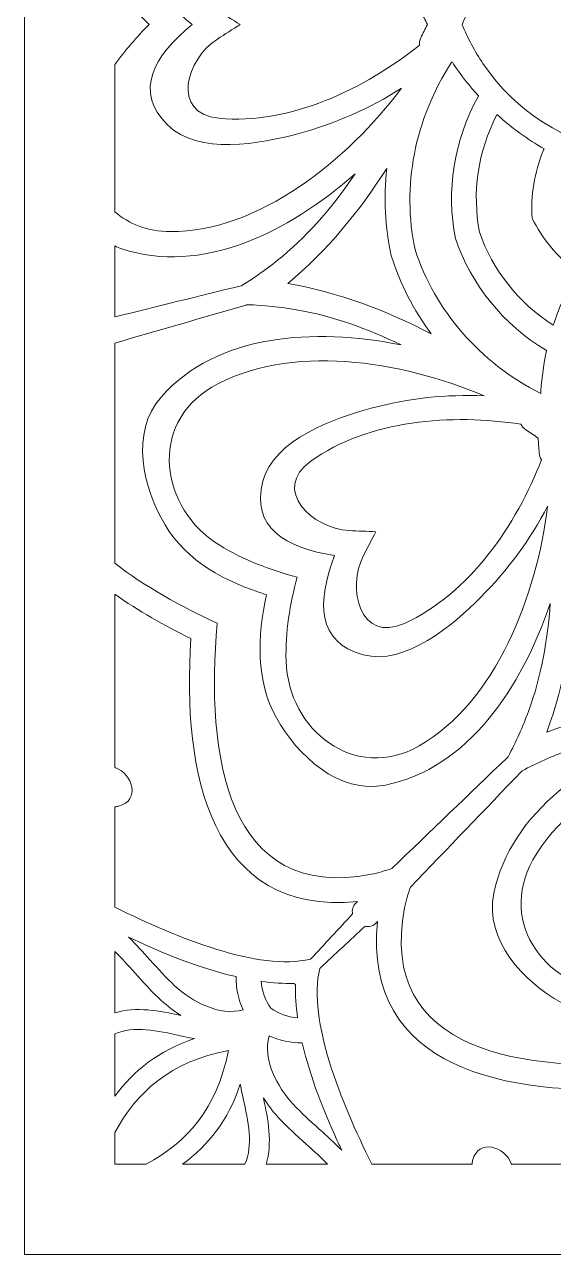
# Model space of a CAD drawing. Extents: x -175 to 692, y -400 to 112.
# Drawn here: x 324.8 to 360, y -195.1 to -113.3 of the extents above; entities that cross this region are included whole.
import ezdxf

# ---------------------------------------------------------------- set-up
doc = ezdxf.new("R2010")
doc.units = 0
doc.header["$MEASUREMENT"] = 0
doc.layers.add('Layer 1', color=7, linetype='Continuous', lineweight=0)

msp = doc.modelspace()

# ---------------------------------------------------------------- linework, layer by layer
at = {"layer": 'Layer 1'}
for points, knots in [([(477.9548339843749, -31.52850341796875), (477.9548339843749, -31.52850341796875), (476.6378173828124, -31.52850341796875), (476.6378173828124, -31.52850341796875), (476.6378173828124, -31.52850341796875), (471.6751708984374, -31.52850341796875), (471.6751708984374, -31.52850341796875), (471.6751708984374, -31.52850341796875), (470.9760131835937, -31.52850341796875), (470.9760131835937, -31.52850341796875), (470.9760131835937, -31.52850341796875), (465.9009399414062, -31.52850341796875), (465.9009399414062, -31.52850341796875), (465.9009399414062, -31.52850341796875), (464.5816040039062, -31.52850341796875), (464.5816040039062, -31.52850341796875), (464.5816040039062, -31.52850341796875), (464.1192016601562, -31.52850341796875), (464.1192016601562, -31.52850341796875), (464.1192016601562, -31.52850341796875), (462.3040161132812, -31.52850341796875), (462.3040161132812, -31.52850341796875), (462.3040161132812, -31.52850341796875), (461.60302734375, -31.52850341796875), (461.60302734375, -31.52850341796875), (461.60302734375, -31.52850341796875), (460.1153564453125, -31.52850341796875), (460.1153564453125, -31.52850341796875), (460.1153564453125, -31.52850341796875), (448.224853515625, -31.52850341796875), (448.224853515625, -31.52850341796875), (448.224853515625, -31.52850341796875), (445.6570434570312, -31.52850341796875), (445.6570434570312, -31.52850341796875), (445.6570434570312, -31.52850341796875), (437.7410278320312, -31.52850341796875), (437.7410278320312, -31.52850341796875), (437.7410278320312, -31.52850341796875), (431.7557373046875, -31.52850341796875), (431.7557373046875, -31.52850341796875), (431.7557373046875, -31.52850341796875), (429.1141967773437, -31.52850341796875), (429.1141967773437, -31.52850341796875), (429.1141967773437, -31.52850341796875), (427.935546875, -31.52850341796875), (427.935546875, -31.52850341796875), (427.935546875, -31.52850341796875), (426.8157348632812, -31.52850341796875), (426.8157348632812, -31.52850341796875), (426.8157348632812, -31.52850341796875), (424.8716430664062, -31.52850341796875), (424.8716430664062, -31.52850341796875), (424.8716430664062, -31.52850341796875), (409.9508666992187, -31.52850341796875), (409.9508666992187, -31.52850341796875), (409.9508666992187, -31.52850341796875), (406.7953491210937, -31.52850341796875), (406.7953491210937, -31.52850341796875), (406.7953491210937, -31.52850341796875), (406.4332885742187, -31.52850341796875), (406.4332885742187, -31.52850341796875), (406.4332885742187, -31.52850341796875), (403.27783203125, -31.52850341796875), (403.27783203125, -31.52850341796875), (403.27783203125, -31.52850341796875), (388.3571166992187, -31.52850341796875), (388.3571166992187, -31.52850341796875), (388.3571166992187, -31.52850341796875), (386.4130249023438, -31.52850341796875), (386.4130249023438, -31.52850341796875), (386.4130249023438, -31.52850341796875), (385.2931518554687, -31.52850341796875), (385.2931518554687, -31.52850341796875), (385.2931518554687, -31.52850341796875), (384.114501953125, -31.52850341796875), (384.114501953125, -31.52850341796875), (384.114501953125, -31.52850341796875), (381.472900390625, -31.52850341796875), (381.472900390625, -31.52850341796875), (381.472900390625, -31.52850341796875), (375.4876098632812, -31.52850341796875), (375.4876098632812, -31.52850341796875), (375.4876098632812, -31.52850341796875), (367.5716552734375, -31.52850341796875), (367.5716552734375, -31.52850341796875), (367.5716552734375, -31.52850341796875), (365.0037841796875, -31.52850341796875), (365.0037841796875, -31.52850341796875), (365.0037841796875, -31.52850341796875), (353.1133422851563, -31.52850341796875), (353.1133422851563, -31.52850341796875), (353.1133422851563, -31.52850341796875), (351.6256713867187, -31.52850341796875), (351.6256713867187, -31.52850341796875), (351.6256713867187, -31.52850341796875), (350.9246215820312, -31.52850341796875), (350.9246215820312, -31.52850341796875), (350.9246215820312, -31.52850341796875), (349.1094360351563, -31.52850341796875), (349.1094360351563, -31.52850341796875), (349.1094360351563, -31.52850341796875), (348.6470336914063, -31.52850341796875), (348.6470336914063, -31.52850341796875), (348.6470336914063, -31.52850341796875), (347.3279418945312, -31.52850341796875), (347.3279418945312, -31.52850341796875), (347.3279418945312, -31.52850341796875), (342.2523803710938, -31.52850341796875), (342.2523803710938, -31.52850341796875), (342.2523803710938, -31.52850341796875), (341.5540771484375, -31.52850341796875), (341.5540771484375, -31.52850341796875), (341.5540771484375, -31.52850341796875), (336.590576171875, -31.52850341796875), (336.590576171875, -31.52850341796875), (336.590576171875, -31.52850341796875), (335.2736206054688, -31.52850341796875), (335.2736206054688, -31.52850341796875), (335.2736206054688, -31.52850341796875), (324.8226318359375, -31.52850341796875), (324.8226318359375, -31.52850341796875), (324.8226318359375, -31.52850341796875), (324.8226318359375, -41.98126220703125), (324.8226318359375, -41.98126220703125), (324.8226318359375, -41.98126220703125), (324.8226318359375, -43.29833984375), (324.8226318359375, -43.29833984375), (324.8226318359375, -43.29833984375), (324.8226318359375, -48.26263427734375), (324.8226318359375, -48.26263427734375), (324.8226318359375, -48.26263427734375), (324.8226318359375, -48.95550537109375), (324.8226318359375, -48.95550537109375), (324.8226318359375, -48.95550537109375), (324.8226318359375, -54.03546142578125), (324.8226318359375, -54.03546142578125), (324.8226318359375, -54.03546142578125), (324.8226318359375, -55.363525390625), (324.8226318359375, -55.363525390625), (324.8226318359375, -55.363525390625), (324.8226318359375, -55.8160400390625), (324.8226318359375, -55.8160400390625), (324.8226318359375, -55.8160400390625), (324.8226318359375, -57.63134765625), (324.8226318359375, -57.63134765625), (324.8226318359375, -57.63134765625), (324.8226318359375, -58.333740234375), (324.8226318359375, -58.333740234375), (324.8226318359375, -58.333740234375), (324.8226318359375, -59.8214111328125), (324.8226318359375, -59.8214111328125), (324.8226318359375, -59.8214111328125), (324.8226318359375, -71.71142578125), (324.8226318359375, -71.71142578125), (324.8226318359375, -71.71142578125), (324.8226318359375, -74.27880859375), (324.8226318359375, -74.27880859375), (324.8226318359375, -74.27880859375), (324.8226318359375, -82.191162109375), (324.8226318359375, -82.191162109375), (324.8226318359375, -82.191162109375), (324.8226318359375, -88.18408203125001), (324.8226318359375, -88.18408203125001), (324.8226318359375, -88.18408203125001), (324.8226318359375, -90.822265625), (324.8226318359375, -90.822265625), (324.8226318359375, -90.822265625), (324.8226318359375, -92.00097656249999), (324.8226318359375, -92.00097656249999), (324.8226318359375, -92.00097656249999), (324.8226318359375, -93.11944580078124), (324.8226318359375, -93.11944580078124), (324.8226318359375, -93.11944580078124), (324.8226318359375, -95.06341552734374), (324.8226318359375, -95.06341552734374), (324.8226318359375, -95.06341552734374), (324.8226318359375, -109.98779296875), (324.8226318359375, -109.98779296875), (324.8226318359375, -109.98779296875), (324.8226318359375, -113.1428833007812), (324.8226318359375, -113.1428833007812), (324.8226318359375, -113.1428833007812), (324.8226318359375, -113.5004272460937), (324.8226318359375, -113.5004272460937), (324.8226318359375, -113.5004272460937), (324.8226318359375, -116.6556396484375), (324.8226318359375, -116.6556396484375), (324.8226318359375, -116.6556396484375), (324.8226318359375, -131.5799560546875), (324.8226318359375, -131.5799560546875), (324.8226318359375, -131.5799560546875), (324.8226318359375, -133.5239868164062), (324.8226318359375, -133.5239868164062), (324.8226318359375, -133.5239868164062), (324.8226318359375, -134.6424560546875), (324.8226318359375, -134.6424560546875), (324.8226318359375, -134.6424560546875), (324.8226318359375, -135.8212280273437), (324.8226318359375, -135.8212280273437), (324.8226318359375, -135.8212280273437), (324.8226318359375, -138.4593505859375), (324.8226318359375, -138.4593505859375), (324.8226318359375, -138.4593505859375), (324.8226318359375, -144.4522094726562), (324.8226318359375, -144.4522094726562), (324.8226318359375, -144.4522094726562), (324.8226318359375, -152.3645629882812), (324.8226318359375, -152.3645629882812), (324.8226318359375, -152.3645629882812), (324.8226318359375, -154.9320068359375), (324.8226318359375, -154.9320068359375), (324.8226318359375, -154.9320068359375), (324.8226318359375, -166.822021484375), (324.8226318359375, -166.822021484375), (324.8226318359375, -166.822021484375), (324.8226318359375, -168.3095703125), (324.8226318359375, -168.3095703125), (324.8226318359375, -168.3095703125), (324.8226318359375, -169.0120849609375), (324.8226318359375, -169.0120849609375), (324.8226318359375, -169.0120849609375), (324.8226318359375, -170.8272094726562), (324.8226318359375, -170.8272094726562), (324.8226318359375, -170.8272094726562), (324.8226318359375, -171.2891845703125), (324.8226318359375, -171.2891845703125), (324.8226318359375, -171.2891845703125), (324.8226318359375, -172.6072998046875), (324.8226318359375, -172.6072998046875), (324.8226318359375, -172.6072998046875), (324.8226318359375, -177.6876831054687), (324.8226318359375, -177.6876831054687), (324.8226318359375, -177.6876831054687), (324.8226318359375, -178.380615234375), (324.8226318359375, -178.380615234375), (324.8226318359375, -178.380615234375), (324.8226318359375, -183.34521484375), (324.8226318359375, -183.34521484375), (324.8226318359375, -183.34521484375), (324.8226318359375, -184.6723022460937), (324.8226318359375, -184.6723022460937), (324.8226318359375, -184.6723022460937), (324.8226318359375, -195.1185302734375), (324.8226318359375, -195.1185302734375), (324.8226318359375, -195.1185302734375), (335.273681640625, -195.1185302734375), (335.273681640625, -195.1185302734375), (335.273681640625, -195.1185302734375), (336.590576171875, -195.1185302734375), (336.590576171875, -195.1185302734375), (336.590576171875, -195.1185302734375), (341.551025390625, -195.1185302734375), (341.551025390625, -195.1185302734375), (341.551025390625, -195.1185302734375), (342.2598266601562, -195.1185302734375), (342.2598266601562, -195.1185302734375), (342.2598266601562, -195.1185302734375), (347.3278198242188, -195.1185302734375), (347.3278198242188, -195.1185302734375), (347.3278198242188, -195.1185302734375), (348.6467895507812, -195.1185302734375), (348.6467895507812, -195.1185302734375), (348.6467895507812, -195.1185302734375), (349.1112060546875, -195.1185302734375), (349.1112060546875, -195.1185302734375), (349.1112060546875, -195.1185302734375), (350.9263305664063, -195.1185302734375), (350.9263305664063, -195.1185302734375), (350.9263305664063, -195.1185302734375), (351.623779296875, -195.1185302734375), (351.623779296875, -195.1185302734375), (351.623779296875, -195.1185302734375), (353.1114501953125, -195.1185302734375), (353.1114501953125, -195.1185302734375), (353.1114501953125, -195.1185302734375), (365.0033569335938, -195.1185302734375), (365.0033569335938, -195.1185302734375), (365.0033569335938, -195.1185302734375), (367.5719604492187, -195.1185302734375), (367.5719604492187, -195.1185302734375), (367.5719604492187, -195.1185302734375), (375.496826171875, -195.1185302734375), (375.496826171875, -195.1185302734375), (375.496826171875, -195.1185302734375), (381.4638061523437, -195.1185302734375), (381.4638061523437, -195.1185302734375), (381.4638061523437, -195.1185302734375), (384.1137084960937, -195.1185302734375), (384.1137084960937, -195.1185302734375), (384.1137084960937, -195.1185302734375), (385.2919921875, -195.1185302734375), (385.2919921875, -195.1185302734375), (385.2919921875, -195.1185302734375), (386.4151000976562, -195.1185302734375), (386.4151000976562, -195.1185302734375), (386.4151000976562, -195.1185302734375), (388.3595581054688, -195.1185302734375), (388.3595581054688, -195.1185302734375), (388.3595581054688, -195.1185302734375), (403.2716674804687, -195.1185302734375), (403.2716674804687, -195.1185302734375), (403.2716674804687, -195.1185302734375), (406.4277954101562, -195.1185302734375), (406.4277954101562, -195.1185302734375), (406.4277954101562, -195.1185302734375), (406.8008422851562, -195.1185302734375), (406.8008422851562, -195.1185302734375), (406.8008422851562, -195.1185302734375), (409.9569702148437, -195.1185302734375), (409.9569702148437, -195.1185302734375), (409.9569702148437, -195.1185302734375), (424.8692016601562, -195.1185302734375), (424.8692016601562, -195.1185302734375), (424.8692016601562, -195.1185302734375), (426.8136596679688, -195.1185302734375), (426.8136596679688, -195.1185302734375), (426.8136596679688, -195.1185302734375), (427.9366455078124, -195.1185302734375), (427.9366455078124, -195.1185302734375), (427.9366455078124, -195.1185302734375), (429.1150512695312, -195.1185302734375), (429.1150512695312, -195.1185302734375), (429.1150512695312, -195.1185302734375), (431.7648315429687, -195.1185302734375), (431.7648315429687, -195.1185302734375), (431.7648315429687, -195.1185302734375), (437.7318725585937, -195.1185302734375), (437.7318725585937, -195.1185302734375), (437.7318725585937, -195.1185302734375), (445.65673828125, -195.1185302734375), (445.65673828125, -195.1185302734375), (445.65673828125, -195.1185302734375), (448.2252807617187, -195.1185302734375), (448.2252807617187, -195.1185302734375), (448.2252807617187, -195.1185302734375), (460.1172485351562, -195.1185302734375), (460.1172485351562, -195.1185302734375), (460.1172485351562, -195.1185302734375), (461.6049194335937, -195.1185302734375), (461.6049194335937, -195.1185302734375), (461.6049194335937, -195.1185302734375), (462.3023071289062, -195.1185302734375), (462.3023071289062, -195.1185302734375), (462.3023071289062, -195.1185302734375), (464.1175537109375, -195.1185302734375), (464.1175537109375, -195.1185302734375), (464.1175537109375, -195.1185302734375), (464.5819091796875, -195.1185302734375), (464.5819091796875, -195.1185302734375), (464.5819091796875, -195.1185302734375), (465.9010620117187, -195.1185302734375), (465.9010620117187, -195.1185302734375), (465.9010620117187, -195.1185302734375), (470.9685668945312, -195.1185302734375), (470.9685668945312, -195.1185302734375), (470.9685668945312, -195.1185302734375), (471.6782836914062, -195.1185302734375), (471.6782836914062, -195.1185302734375), (471.6782836914062, -195.1185302734375), (476.6381225585937, -195.1185302734375), (476.6381225585937, -195.1185302734375), (476.6381225585937, -195.1185302734375), (477.955078125, -195.1185302734375), (477.955078125, -195.1185302734375), (477.955078125, -195.1185302734375), (488.4126586914062, -195.1185302734375), (488.4126586914062, -195.1185302734375), (488.4126586914062, -195.1185302734375), (488.4126586914062, -184.671875), (488.4126586914062, -184.671875), (488.4126586914062, -184.671875), (488.4126586914062, -183.3447875976562), (488.4126586914062, -183.3447875976562), (488.4126586914062, -183.3447875976562), (488.4126586914062, -178.3880004882812), (488.4126586914062, -178.3880004882812), (488.4126586914062, -178.3880004882812), (488.4126586914062, -177.67431640625), (488.4126586914062, -177.67431640625), (488.4126586914062, -177.67431640625), (488.4126586914062, -172.6073608398437), (488.4126586914062, -172.6073608398437), (488.4126586914062, -172.6073608398437), (488.4126586914062, -171.2896118164062), (488.4126586914062, -171.2896118164062), (488.4126586914062, -171.2896118164062), (488.4126586914062, -170.82421875), (488.4126586914062, -170.82421875), (488.4126586914062, -170.82421875), (488.4126586914062, -169.009033203125), (488.4126586914062, -169.009033203125), (488.4126586914062, -169.009033203125), (488.4126586914062, -168.3130493164062), (488.4126586914062, -168.3130493164062), (488.4126586914062, -168.3130493164062), (488.4126586914062, -166.8253784179687), (488.4126586914062, -166.8253784179687), (488.4126586914062, -166.8253784179687), (488.4126586914062, -154.932861328125), (488.4126586914062, -154.932861328125), (488.4126586914062, -154.932861328125), (488.4126586914062, -152.364013671875), (488.4126586914062, -152.364013671875), (488.4126586914062, -152.364013671875), (488.4126586914062, -144.4352416992187), (488.4126586914062, -144.4352416992187), (488.4126586914062, -144.4352416992187), (488.4126586914062, -138.4760131835937), (488.4126586914062, -138.4760131835937), (488.4126586914062, -138.4760131835937), (488.4126586914062, -135.8226928710937), (488.4126586914062, -135.8226928710937), (488.4126586914062, -135.8226928710937), (488.4126586914062, -134.64453125), (488.4126586914062, -134.64453125), (488.4126586914062, -134.64453125), (488.4126586914062, -133.5202026367187), (488.4126586914062, -133.5202026367187), (488.4126586914062, -133.5202026367187), (488.4126586914062, -131.5755004882812), (488.4126586914062, -131.5755004882812), (488.4126586914062, -131.5755004882812), (488.4126586914062, -116.6668701171875), (488.4126586914062, -116.6668701171875), (488.4126586914062, -116.6668701171875), (488.4126586914062, -113.5104370117187), (488.4126586914062, -113.5104370117187), (488.4126586914062, -113.5104370117187), (488.4126586914062, -113.1329956054687), (488.4126586914062, -113.1329956054687), (488.4126586914062, -113.1329956054687), (488.4126586914062, -109.9765625), (488.4126586914062, -109.9765625), (488.4126586914062, -109.9765625), (488.4126586914062, -95.06787109375), (488.4126586914062, -95.06787109375), (488.4126586914062, -95.06787109375), (488.4126586914062, -93.12322998046875), (488.4126586914062, -93.12322998046875), (488.4126586914062, -93.12322998046875), (488.4126586914062, -91.9989013671875), (488.4126586914062, -91.9989013671875), (488.4126586914062, -91.9989013671875), (488.4126586914062, -90.82073974609375), (488.4126586914062, -90.82073974609375), (488.4126586914062, -90.82073974609375), (488.4126586914062, -88.16741943359375), (488.4126586914062, -88.16741943359375), (488.4126586914062, -88.16741943359375), (488.4126586914062, -82.20812988281251), (488.4126586914062, -82.20812988281251), (488.4126586914062, -82.20812988281251), (488.4126586914062, -74.27935791015625), (488.4126586914062, -74.27935791015625), (488.4126586914062, -74.27935791015625), (488.4126586914062, -71.71051025390625), (488.4126586914062, -71.71051025390625), (488.4126586914062, -71.71051025390625), (488.4126586914062, -59.8179931640625), (488.4126586914062, -59.8179931640625), (488.4126586914062, -59.8179931640625), (488.4126586914062, -58.330322265625), (488.4126586914062, -58.330322265625), (488.4126586914062, -58.330322265625), (488.4126586914062, -57.6343994140625), (488.4126586914062, -57.6343994140625), (488.4126586914062, -57.6343994140625), (488.4126586914062, -55.81915283203125), (488.4126586914062, -55.81915283203125), (488.4126586914062, -55.81915283203125), (488.4126586914062, -55.36328125), (488.4126586914062, -55.36328125), (488.4126586914062, -55.36328125), (488.4126586914062, -54.03515625), (488.4126586914062, -54.03515625), (488.4126586914062, -54.03515625), (488.4126586914062, -48.96923828125), (488.4126586914062, -48.96923828125), (488.4126586914062, -48.96923828125), (488.4126586914062, -48.2552490234375), (488.4126586914062, -48.2552490234375), (488.4126586914062, -48.2552490234375), (488.4126586914062, -43.29779052734375), (488.4126586914062, -43.29779052734375), (488.4126586914062, -43.29779052734375), (488.4126586914062, -41.98138427734375), (488.4126586914062, -41.98138427734375), (488.4126586914062, -41.98138427734375), (488.4126586914062, -31.52850341796875), (488.4126586914062, -31.52850341796875), (488.4126586914062, -31.52850341796875), (477.9548339843749, -31.52850341796875), (477.9548339843749, -31.52850341796875)], [0, 0, 0, 0, 1, 1, 1, 2, 2, 2, 3, 3, 3, 4, 4, 4, 5, 5, 5, 6, 6, 6, 7, 7, 7, 8, 8, 8, 9, 9, 9, 10, 10, 10, 11, 11, 11, 12, 12, 12, 13, 13, 13, 14, 14, 14, 15, 15, 15, 16, 16, 16, 17, 17, 17, 18, 18, 18, 19, 19, 19, 20, 20, 20, 21, 21, 21, 22, 22, 22, 23, 23, 23, 24, 24, 24, 25, 25, 25, 26, 26, 26, 27, 27, 27, 28, 28, 28, 29, 29, 29, 30, 30, 30, 31, 31, 31, 32, 32, 32, 33, 33, 33, 34, 34, 34, 35, 35, 35, 36, 36, 36, 37, 37, 37, 38, 38, 38, 39, 39, 39, 40, 40, 40, 41, 41, 41, 42, 42, 42, 43, 43, 43, 44, 44, 44, 45, 45, 45, 46, 46, 46, 47, 47, 47, 48, 48, 48, 49, 49, 49, 50, 50, 50, 51, 51, 51, 52, 52, 52, 53, 53, 53, 54, 54, 54, 55, 55, 55, 56, 56, 56, 57, 57, 57, 58, 58, 58, 59, 59, 59, 60, 60, 60, 61, 61, 61, 62, 62, 62, 63, 63, 63, 64, 64, 64, 65, 65, 65, 66, 66, 66, 67, 67, 67, 68, 68, 68, 69, 69, 69, 70, 70, 70, 71, 71, 71, 72, 72, 72, 73, 73, 73, 74, 74, 74, 75, 75, 75, 76, 76, 76, 77, 77, 77, 78, 78, 78, 79, 79, 79, 80, 80, 80, 81, 81, 81, 82, 82, 82, 83, 83, 83, 84, 84, 84, 85, 85, 85, 86, 86, 86, 87, 87, 87, 88, 88, 88, 89, 89, 89, 90, 90, 90, 91, 91, 91, 92, 92, 92, 93, 93, 93, 94, 94, 94, 95, 95, 95, 96, 96, 96, 97, 97, 97, 98, 98, 98, 99, 99, 99, 100, 100, 100, 101, 101, 101, 102, 102, 102, 103, 103, 103, 104, 104, 104, 105, 105, 105, 106, 106, 106, 107, 107, 107, 108, 108, 108, 109, 109, 109, 110, 110, 110, 111, 111, 111, 112, 112, 112, 113, 113, 113, 114, 114, 114, 115, 115, 115, 116, 116, 116, 117, 117, 117, 118, 118, 118, 119, 119, 119, 120, 120, 120, 121, 121, 121, 122, 122, 122, 123, 123, 123, 124, 124, 124, 125, 125, 125, 126, 126, 126, 127, 127, 127, 128, 128, 128, 129, 129, 129, 130, 130, 130, 131, 131, 131, 132, 132, 132, 133, 133, 133, 134, 134, 134, 135, 135, 135, 136, 136, 136, 137, 137, 137, 138, 138, 138, 139, 139, 139, 140, 140, 140, 141, 141, 141, 142, 142, 142, 143, 143, 143, 144, 144, 144, 145, 145, 145, 146, 146, 146, 147, 147, 147, 148, 148, 148, 149, 149, 149, 150, 150, 150, 151, 151, 151, 152, 152, 152, 153, 153, 153, 154, 154, 154, 155, 155, 155, 156, 156, 156, 157, 157, 157, 158, 158, 158, 159, 159, 159, 160, 160, 160, 161, 161, 161, 162, 162, 162, 163, 163, 163, 164, 164, 164, 164]), ([(330.8226318359375, -115.9845581054687), (331.511474609375, -115.0311889648437), (332.2767944335938, -114.1507568359375), (333.1047973632812, -113.3217163085937), (333.1047973632812, -113.3217163085937), (333.1048583984375, -113.3217163085937), (333.1048583984375, -113.3217163085937), (332.27685546875, -112.49267578125), (331.511474609375, -111.6123046875), (330.8226318359375, -110.6588745117187), (330.8226318359375, -110.6588745117187), (330.8226318359375, -100.8710327148437), (330.8226318359375, -100.8710327148437), (331.760009765625, -100.06298828125), (333.0029296875, -99.55975341796875), (334.5106201171875, -99.55078125), (340.4163208007812, -99.5157470703125), (346.322265625, -104.3338012695312), (349.8987426757813, -109.0923461914062), (347.7786254882813, -107.737548828125), (345.494140625, -106.7273559570312), (342.9873046875, -106.054443359375), (340.5379028320313, -105.39697265625), (336.3700561523438, -104.6088256835937), (334.3230590820312, -106.6558227539062), (332.07763671875, -108.9011840820312), (333.4113159179687, -111.247314453125), (335.9786987304687, -113.3217163085937), (333.4113159179687, -115.3961181640625), (332.07763671875, -117.7421875), (334.3230590820312, -119.987548828125), (336.3700561523438, -122.0346069335937), (340.5379028320313, -121.2464599609375), (342.9873046875, -120.5889282226562), (345.494140625, -119.9160766601562), (347.7786865234375, -118.9058227539062), (349.8988037109375, -117.551025390625), (346.3223876953125, -122.3095092773437), (340.4163208007812, -127.127685546875), (334.5106201171875, -127.0925903320312), (333.0029296875, -127.0836791992187), (331.760009765625, -126.5803833007812), (330.8226318359375, -125.7723388671875), (330.8226318359375, -125.7723388671875), (330.8226318359375, -115.9845581054687), (330.8226318359375, -115.9845581054687)], [0, 0, 0, 0, 1, 1, 1, 2, 2, 2, 3, 3, 3, 4, 4, 4, 5, 5, 5, 6, 6, 6, 7, 7, 7, 8, 8, 8, 9, 9, 9, 10, 10, 10, 11, 11, 11, 12, 12, 12, 13, 13, 13, 14, 14, 14, 15, 15, 15, 15]), ([(353.923095703125, -113.3217163085937), (354.2947998046875, -112.427978515625), (354.7506103515625, -111.5557250976562), (355.307373046875, -110.7256469726562), (359.72607421875, -104.1380004882812), (368.4531860351563, -103.1542358398437), (375.427490234375, -105.5382080078125), (375.1835327148437, -105.800048828125), (374.9395751953125, -106.0618896484375), (374.6956787109375, -106.32373046875), (374.0745849609375, -106.9904174804687), (374.8861694335937, -108.1558227539062), (375.69775390625, -107.6224365234375), (377.4908447265625, -106.44384765625), (379.8114013671875, -107.4366455078125), (381.6728515625, -107.8516235351562), (383.806640625, -108.3272705078125), (385.9403686523437, -108.8029174804687), (388.0740966796875, -109.278564453125), (391.6233520507812, -110.0697631835937), (395.1725463867187, -110.8609619140625), (398.7218627929688, -111.6521606445312), (396.6740112304687, -111.7142944335937), (394.6302490234375, -111.8280029296875), (392.5909423828125, -111.9855346679687), (382.3743896484375, -110.4414672851562), (372.0031127929687, -110.8938598632812), (361.9699096679688, -113.3217163085937), (372.0031127929687, -115.7495727539062), (382.3744506835938, -116.2020263671875), (392.5910034179688, -114.6578979492187), (394.6303100585938, -114.8154907226562), (396.6740112304687, -114.9291381835937), (398.7218627929688, -114.9912719726562), (395.1725463867187, -115.782470703125), (391.6233520507812, -116.5736083984375), (388.0740966796875, -117.3648071289062), (385.9403686523437, -117.8405151367187), (383.806640625, -118.3161010742187), (381.6728515625, -118.7918090820312), (379.8114013671875, -119.2067260742187), (377.4908447265625, -120.1995849609375), (375.69775390625, -119.02099609375), (374.8861694335937, -118.487548828125), (374.0745849609375, -119.6529541015625), (374.6956787109375, -120.3197021484375), (374.9395751953125, -120.58154296875), (375.1835327148437, -120.8433837890625), (375.427490234375, -121.105224609375), (368.4532470703125, -123.4891357421875), (359.72607421875, -122.5054321289062), (355.307373046875, -115.9177856445312), (354.7506103515625, -115.087646484375), (354.2947998046875, -114.2154541015625), (353.923095703125, -113.3217163085937)], [0, 0, 0, 0, 1, 1, 1, 2, 2, 2, 3, 3, 3, 4, 4, 4, 5, 5, 5, 6, 6, 6, 7, 7, 7, 8, 8, 8, 9, 9, 9, 10, 10, 10, 11, 11, 11, 12, 12, 12, 13, 13, 13, 14, 14, 14, 15, 15, 15, 16, 16, 16, 17, 17, 17, 18, 18, 18, 18]), ([(337.6466064453125, -112.3616943359375), (335.5963134765625, -111.0438232421875), (334.49853515625, -107.41455078125), (337.7461547851563, -107.0944213867187), (342.4498901367187, -106.6306762695312), (347.4890747070312, -109.0457763671875), (351.0863037109375, -111.9624633789062), (351.0778198242188, -112.1211547851562), (351.0982055664062, -112.2838745117187), (351.1738891601563, -112.4364013671875), (351.3199462890625, -112.7308349609375), (351.4660034179688, -113.0253295898437), (351.6121826171875, -113.3197631835937), (351.612548828125, -113.320556640625), (351.6134033203125, -113.3209228515625), (351.6138305664063, -113.3217163085937), (351.6134033203125, -113.322509765625), (351.612548828125, -113.3228759765625), (351.6121826171875, -113.3236694335937), (351.4660034179688, -113.6181030273437), (351.3199462890625, -113.91259765625), (351.1738891601563, -114.20703125), (351.0982055664062, -114.3595581054687), (351.0778198242188, -114.5222778320312), (351.0863037109375, -114.6809692382812), (347.4890747070312, -117.59765625), (342.4498901367187, -120.0127563476562), (337.7461547851563, -119.5490112304687), (334.49853515625, -119.2288208007812), (335.5963134765625, -115.5995483398437), (337.6466064453125, -114.28173828125), (338.1482543945312, -113.959228515625), (338.650390625, -113.636962890625), (339.1569213867188, -113.3217163085937), (339.1569213867188, -113.3217163085937), (339.156982421875, -113.3217163085937), (339.156982421875, -113.3217163085937), (338.6504516601562, -113.0064697265625), (338.1482543945312, -112.6841430664062), (337.6466064453125, -112.3616943359375)], [0, 0, 0, 0, 1, 1, 1, 2, 2, 2, 3, 3, 3, 4, 4, 4, 5, 5, 5, 6, 6, 6, 7, 7, 7, 8, 8, 8, 9, 9, 9, 10, 10, 10, 11, 11, 11, 12, 12, 12, 13, 13, 13, 13]), ([(353.4830932617187, -127.5581665039062), (354.5193481445313, -130.6177978515625), (356.6222534179687, -133.252685546875), (359.5353393554688, -134.9993286132812), (359.537109375, -135.0003051757812), (359.5388793945312, -135.0007934570312), (359.5406494140625, -135.0017700195312), (359.3551635742187, -135.8639526367187), (359.2266845703125, -136.7548828125), (359.1647338867188, -137.67529296875), (359.1604614257812, -137.7384033203125), (359.1604614257812, -137.8009033203125), (359.1571655273437, -137.8640747070312), (355.0509033203125, -135.7669677734375), (352.1192016601562, -132.3490600585937), (350.7919311523437, -128.279296875), (349.906494140625, -124.0911254882812), (350.7364501953125, -119.6652221679687), (353.2440795898438, -115.7960205078125), (353.2785034179688, -115.8489379882812), (353.3096923828125, -115.903076171875), (353.3450317382813, -115.9556884765625), (353.8589477539062, -116.721923828125), (354.4249877929687, -117.41552734375), (355.0167236328125, -118.0695190429687), (355.0127563476562, -118.0762329101562), (355.0078125, -118.0809326171875), (355.0039672851562, -118.087890625), (353.3544921875, -121.0570068359375), (352.8507080078125, -124.3903198242187), (353.4830932617187, -127.5581665039062)], [0, 0, 0, 0, 1, 1, 1, 2, 2, 2, 3, 3, 3, 4, 4, 4, 5, 5, 5, 6, 6, 6, 7, 7, 7, 8, 8, 8, 9, 9, 9, 10, 10, 10, 10]), ([(355.0819702148438, -127.1297607421875), (355.0819702148438, -127.1297607421875), (355.0819091796875, -127.1297607421875), (355.0819091796875, -127.1297607421875), (354.5762329101563, -124.5211791992187), (354.9542846679687, -121.7999267578125), (356.2396240234375, -119.29833984375), (357.216552734375, -120.1868896484375), (358.2635498046875, -120.9572143554687), (359.3778076171875, -121.5877075195312), (359.3544921875, -121.6270751953125), (359.3309936523437, -121.6663208007812), (359.3125610351563, -121.7116088867187), (358.7188110351562, -123.1717529296875), (358.48193359375, -124.6989135742187), (358.5712890625, -126.19482421875), (358.5712890625, -126.19482421875), (358.5713500976563, -126.19482421875), (358.5713500976563, -126.19482421875), (359.2418823242188, -127.5349731445312), (360.2105712890625, -128.7390747070312), (361.454833984375, -129.7067260742187), (361.4928588867187, -129.7362670898437), (361.5322265625, -129.758056640625), (361.5714721679688, -129.7802734375), (360.9219970703125, -130.8831176757812), (360.3898315429688, -132.0677490234375), (359.9881591796875, -133.3253173828125), (357.6305541992188, -131.8018798828125), (355.94677734375, -129.6373901367187), (355.0819702148438, -127.1297607421875)], [0, 0, 0, 0, 1, 1, 1, 2, 2, 2, 3, 3, 3, 4, 4, 4, 5, 5, 5, 6, 6, 6, 7, 7, 7, 8, 8, 8, 9, 9, 9, 10, 10, 10, 10]), ([(330.8226318359375, -128.0477294921875), (330.9720458984375, -128.1155395507812), (331.1238403320313, -128.1803588867187), (331.2841796875, -128.2339477539062), (336.5676879882812, -130.00048828125), (342.3340454101563, -127.1768188476562), (346.810791015625, -123.2450561523437), (345.4302368164062, -125.2855834960937), (343.852783203125, -127.1721801757812), (341.9661865234375, -128.7402954101562), (341.1416625976563, -129.4255981445312), (340.2343139648437, -130.084716796875), (339.2731323242188, -130.68603515625), (339.2539672851563, -130.6896362304687), (339.236083984375, -130.689453125), (339.2164306640625, -130.6942749023437), (336.4185180664062, -131.3843994140625), (333.6205444335937, -132.074462890625), (330.8226318359375, -132.7644653320312), (330.8226318359375, -132.7644653320312), (330.8226318359375, -128.0477294921875), (330.8226318359375, -128.0477294921875)], [0, 0, 0, 0, 1, 1, 1, 2, 2, 2, 3, 3, 3, 4, 4, 4, 5, 5, 5, 6, 6, 6, 7, 7, 7, 7]), ([(348.9136352539063, -122.888671875), (348.69189453125, -124.8311157226562), (348.7926025390625, -126.7907104492187), (349.212890625, -128.702392578125), (349.8047485351563, -130.5680541992187), (350.6973266601562, -132.3153076171875), (351.8605346679688, -133.88671875), (348.8612670898437, -132.3397827148437), (345.7222290039063, -131.1334228515625), (342.3258056640625, -130.5477905273437), (342.3258056640625, -130.5477905273437), (342.32568359375, -130.5477905273437), (342.32568359375, -130.5477905273437), (344.9743041992188, -128.3424072265625), (347.0896606445312, -125.7280883789062), (348.9136352539063, -122.888671875)], [0, 0, 0, 0, 1, 1, 1, 2, 2, 2, 3, 3, 3, 4, 4, 4, 5, 5, 5, 5]), ([(337.6416015625, -153.1431884765625), (337.6416015625, -153.1431884765625), (337.6406860351563, -153.1437377929687), (337.6406860351563, -153.1437377929687), (335.21435546875, -152.029296875), (332.8143310546875, -150.6854248046875), (330.8226318359375, -149.1498413085937), (330.8226318359375, -149.1498413085937), (330.8226318359375, -134.5048217773437), (330.8226318359375, -134.5048217773437), (333.7349853515625, -133.6616821289062), (336.6474609375, -132.818603515625), (339.5597534179688, -131.9755249023437), (339.5791625976563, -131.9699096679687), (339.5945434570312, -131.9608154296875), (339.6129150390625, -131.954345703125), (340.7460327148438, -131.9945678710937), (341.861328125, -132.1116333007812), (342.9180908203125, -132.2928466796875), (345.3359985351562, -132.7075805664062), (347.6453247070312, -133.552734375), (349.8611450195312, -134.6294555664062), (344.018310546875, -133.4629516601562), (337.61279296875, -133.9009399414062), (333.9203491210938, -138.0723876953125), (331.7970581054688, -140.47119140625), (332.714111328125, -144.1578369140625), (334.162841796875, -146.5958862304687), (335.6167602539063, -149.0427856445312), (338.1893920898438, -150.3864135742187), (340.922119140625, -151.2491455078125), (340.922119140625, -151.2491455078125), (340.9220581054687, -151.2491455078125), (340.9220581054687, -151.2491455078125), (340.3029174804688, -154.0471801757812), (340.18017578125, -156.9468994140625), (341.5723266601562, -159.4295043945312), (342.9593505859375, -161.903076171875), (345.6935424804687, -164.5405883789062), (348.8326416015625, -163.901123046875), (354.29150390625, -162.7891845703125), (357.87353515625, -157.460693359375), (359.78466796875, -151.8173217773437), (359.6093139648437, -154.2747192382812), (359.1865234375, -156.697265625), (358.336669921875, -158.9987182617187), (357.9652709960937, -160.0044555664062), (357.5090942382812, -161.0288696289062), (356.9773559570312, -162.0302734375), (356.9625244140625, -162.0429077148437), (356.9468994140625, -162.0517578125), (356.932373046875, -162.0657348632812), (354.3696899414062, -164.528076171875), (351.8069458007813, -166.9903564453125), (349.2442016601562, -169.45263671875), (348.7982788085937, -169.6080322265625), (348.3429565429688, -169.7440185546875), (347.8677368164063, -169.8360595703125), (338.2811279296875, -171.69287109375), (336.8236694335938, -161.9088134765625), (337.6416015625, -153.1431884765625)], [0, 0, 0, 0, 1, 1, 1, 2, 2, 2, 3, 3, 3, 4, 4, 4, 5, 5, 5, 6, 6, 6, 7, 7, 7, 8, 8, 8, 9, 9, 9, 10, 10, 10, 11, 11, 11, 12, 12, 12, 13, 13, 13, 14, 14, 14, 15, 15, 15, 16, 16, 16, 17, 17, 17, 18, 18, 18, 19, 19, 19, 20, 20, 20, 20]), ([(337.7627563476563, -147.932373046875), (333.8213500976562, -145.494140625), (333.0628051757813, -139.9189453125), (337.2852172851562, -137.4475708007812), (342.3822631835938, -134.4644165039062), (349.906005859375, -135.6840209960937), (355.382568359375, -138.016845703125), (352.8690185546875, -137.903564453125), (350.3855590820312, -138.1708984375), (347.8780517578125, -138.8416748046875), (345.4280395507812, -139.4968872070312), (341.424560546875, -140.8982543945312), (340.67529296875, -143.6945190429687), (339.8534545898438, -146.7617797851562), (342.1815185546875, -148.126708984375), (345.442138671875, -148.6394653320312), (345.442138671875, -148.6394653320312), (345.4420776367188, -148.6395874023437), (345.4420776367188, -148.6395874023437), (344.255859375, -151.7197875976562), (344.2738647460938, -154.4183349609375), (347.3411865234375, -155.240234375), (350.137451171875, -155.9894409179687), (353.352783203125, -153.2230224609375), (355.1453857421875, -151.4288940429687), (356.9799194335938, -149.5926513671875), (358.4532470703125, -147.5755615234375), (359.6118774414062, -145.3421630859375), (358.893798828125, -151.2514038085937), (356.1881713867188, -158.3770141601562), (351.05615234375, -161.2994995117187), (346.8046264648438, -163.7205810546875), (342.3556518554688, -160.2760620117187), (342.2147827148438, -155.6436157226562), (342.1561279296875, -153.712890625), (342.4705810546875, -151.8822021484375), (342.9532470703125, -150.0764770507812), (341.1480712890625, -149.591552734375), (339.405517578125, -148.9486083984375), (337.7627563476563, -147.932373046875)], [0, 0, 0, 0, 1, 1, 1, 2, 2, 2, 3, 3, 3, 4, 4, 4, 5, 5, 5, 6, 6, 6, 7, 7, 7, 8, 8, 8, 9, 9, 9, 10, 10, 10, 11, 11, 11, 12, 12, 12, 13, 13, 13, 13]), ([(346.406494140625, -146.97412109375), (343.9719848632813, -146.8580322265625), (341.2066650390625, -144.2638549804687), (343.8590698242188, -142.3628540039062), (347.6962890625, -139.6126098632812), (353.2594604492187, -139.1822509765625), (357.8300170898438, -139.9059448242187), (357.9017944335938, -140.0507202148437), (358.014404296875, -140.17919921875), (358.1588134765625, -140.2752075195312), (358.4325561523438, -140.4571533203125), (358.706298828125, -140.63916015625), (358.9800415039062, -140.8211059570312), (358.980712890625, -140.821533203125), (358.9814453125, -140.8216552734375), (358.982177734375, -140.8221435546875), (358.982177734375, -140.8221435546875), (358.9821166992188, -140.8221435546875), (358.9821166992188, -140.8221435546875), (358.982177734375, -140.822998046875), (358.98193359375, -140.8236694335937), (358.9819946289062, -140.8244018554687), (359.002685546875, -141.152587890625), (359.0234375, -141.4805908203125), (359.044189453125, -141.8086547851562), (359.054931640625, -141.9786376953125), (359.11865234375, -142.1296997070312), (359.2052612304688, -142.2628784179687), (357.54833984375, -146.5873413085937), (354.391845703125, -151.198486328125), (350.0863647460938, -153.1488037109375), (347.1138305664063, -154.495361328125), (346.2498168945312, -150.8034057617187), (347.3665161132812, -148.636962890625), (347.6397705078125, -148.10693359375), (347.9135131835938, -147.5767211914062), (348.1945190429688, -147.0503540039062), (348.1945190429688, -147.0503540039062), (348.194580078125, -147.0503540039062), (348.194580078125, -147.0503540039062), (347.5983276367188, -147.0307006835937), (347.002197265625, -147.0025634765625), (346.406494140625, -146.97412109375)], [0, 0, 0, 0, 1, 1, 1, 2, 2, 2, 3, 3, 3, 4, 4, 4, 5, 5, 5, 6, 6, 6, 7, 7, 7, 8, 8, 8, 9, 9, 9, 10, 10, 10, 11, 11, 11, 12, 12, 12, 13, 13, 13, 14, 14, 14, 14]), ([(361.4275512695312, -150.457275390625), (362.206787109375, -152.2503662109375), (363.2737426757813, -153.89697265625), (364.5935668945313, -155.3424072265625), (364.5935668945313, -155.3424072265625), (364.5935668945313, -155.342529296875), (364.5935668945313, -155.342529296875), (366.0390014648438, -156.6622924804687), (367.6856689453125, -157.7293090820312), (369.478759765625, -158.5084838867187), (366.1077270507813, -158.6683349609375), (362.7860717773438, -159.1931762695312), (359.5518798828125, -160.3842163085937), (359.5518798828125, -160.3842163085937), (359.5517578125, -160.3842163085937), (359.5517578125, -160.3842163085937), (360.742919921875, -157.1499633789062), (361.2676391601563, -153.828369140625), (361.4275512695312, -150.457275390625)], [0, 0, 0, 0, 1, 1, 1, 2, 2, 2, 3, 3, 3, 4, 4, 4, 5, 5, 5, 6, 6, 6, 6]), ([(346.6426391601562, -172.4645385742187), (345.7077026367187, -173.4722900390625), (344.7726440429688, -174.4801635742187), (343.837646484375, -175.488037109375), (340.3187255859375, -176.2758178710937), (335.0579223632812, -174.1026611328125), (330.8226318359375, -172.0267944335937), (330.8226318359375, -172.0267944335937), (330.8226318359375, -165.34912109375), (330.8226318359375, -165.34912109375), (330.9022827148437, -165.3395385742187), (330.97705078125, -165.3392944335937), (331.06298828125, -165.31689453125), (332.5750732421875, -164.9224243164062), (331.969970703125, -163.1466674804687), (330.8741455078125, -162.7457275390625), (330.85546875, -162.7388916015625), (330.8407592773438, -162.743408203125), (330.8226318359375, -162.73828125), (330.8226318359375, -162.73828125), (330.8226318359375, -151.21240234375), (330.8226318359375, -151.21240234375), (332.3851928710937, -152.3069458007812), (334.114501953125, -153.2923583984375), (335.8826904296875, -154.1586303710937), (335.8826904296875, -154.1586303710937), (335.886474609375, -154.1564331054687), (335.886474609375, -154.1564331054687), (335.275634765625, -163.1099243164062), (337.2078247070313, -172.5997924804687), (346.9591064453125, -171.6481323242187), (346.9287109375, -171.6773681640625), (346.8983154296875, -171.7064819335937), (346.867919921875, -171.7357177734375), (346.6331176757813, -171.9613647460937), (346.5813598632812, -172.2261352539062), (346.6426391601562, -172.4645385742187)], [0, 0, 0, 0, 1, 1, 1, 2, 2, 2, 3, 3, 3, 4, 4, 4, 5, 5, 5, 6, 6, 6, 7, 7, 7, 8, 8, 8, 9, 9, 9, 10, 10, 10, 11, 11, 11, 12, 12, 12, 12]), ([(370.7901611328125, -189.1185302734375), (369.2529296875, -187.1258544921875), (367.9077758789063, -184.7237548828125), (366.7923583984375, -182.29541015625), (366.7923583984375, -182.29541015625), (366.7929077148437, -182.29443359375), (366.7929077148437, -182.29443359375), (358.0272827148438, -183.1123657226562), (348.2432250976562, -181.6548461914062), (350.0999755859375, -172.0682983398437), (350.1920166015625, -171.5930786132812), (350.3280639648437, -171.1377563476562), (350.4834594726562, -170.69189453125), (352.9457397460938, -168.129150390625), (355.4080200195313, -165.56640625), (357.8703002929688, -163.003662109375), (357.88427734375, -162.9891357421875), (357.89306640625, -162.9735717773437), (357.9057006835938, -162.958740234375), (358.9071044921875, -162.427001953125), (359.9315795898438, -161.9708251953125), (360.9373779296875, -161.599365234375), (363.2387084960937, -160.7495727539062), (365.6612548828125, -160.3267211914062), (368.1187133789062, -160.1513671875), (362.475341796875, -162.0625), (357.1468505859375, -165.6445922851562), (356.0348510742187, -171.1033935546875), (355.3954467773437, -174.2424926757812), (358.032958984375, -176.9767456054687), (360.5065307617187, -178.36376953125), (362.9891967773438, -179.7559204101562), (365.8888549804688, -179.6331787109375), (368.6868896484375, -179.0139770507812), (369.5496826171875, -181.7467041015625), (370.893310546875, -184.3192749023437), (373.3402099609375, -185.773193359375), (375.7781372070312, -187.2218627929687), (379.46484375, -188.1389770507812), (381.8636474609375, -186.015625), (386.0352172851563, -182.3232421875), (386.4730224609375, -175.9176025390625), (385.3064575195313, -170.0747680664062), (386.38330078125, -172.2906494140625), (387.2283935546875, -174.5999755859375), (387.6431884765625, -177.0179443359375), (387.8244018554688, -178.0746459960937), (387.9415283203125, -179.1900024414062), (387.9817504882812, -180.3231201171875), (387.9752197265625, -180.341552734375), (387.9661254882813, -180.3568725585937), (387.9605102539063, -180.376220703125), (387.116943359375, -183.2904052734375), (386.2733764648437, -186.2044677734375), (385.4297485351563, -189.1185302734375), (385.4297485351563, -189.1185302734375), (370.7901611328125, -189.1185302734375), (370.7901611328125, -189.1185302734375)], [0, 0, 0, 0, 1, 1, 1, 2, 2, 2, 3, 3, 3, 4, 4, 4, 5, 5, 5, 6, 6, 6, 7, 7, 7, 8, 8, 8, 9, 9, 9, 10, 10, 10, 11, 11, 11, 12, 12, 12, 13, 13, 13, 14, 14, 14, 15, 15, 15, 16, 16, 16, 17, 17, 17, 18, 18, 18, 19, 19, 19, 19]), ([(364.29248046875, -177.7213134765625), (359.6600341796875, -177.5803833007812), (356.2154541015625, -173.13134765625), (358.6365356445313, -168.8799438476562), (361.55908203125, -163.7478637695312), (368.6846313476562, -161.042236328125), (374.5938720703125, -160.3241577148437), (372.3604125976562, -161.4827880859375), (370.3433837890625, -162.9561767578125), (368.5072021484375, -164.7907104492187), (366.7130737304688, -166.583251953125), (363.9465942382813, -169.798583984375), (364.6959228515625, -172.5948486328125), (365.5177612304687, -175.662109375), (368.2163696289062, -175.6802368164062), (371.2965087890625, -174.4939575195312), (371.809326171875, -177.7545776367187), (373.1741943359375, -180.0826416015625), (376.241455078125, -179.2607421875), (379.0377807617188, -178.5115356445312), (380.4391479492188, -174.5079956054687), (381.0944213867188, -172.0580444335937), (381.76513671875, -169.550537109375), (382.032470703125, -167.0669555664062), (381.9192504882813, -164.553466796875), (384.2520141601562, -170.030029296875), (385.4716186523437, -177.5538330078125), (382.4884033203125, -182.65087890625), (380.01708984375, -186.873291015625), (374.4418334960938, -186.1146850585937), (372.003662109375, -182.1732788085937), (370.9874267578125, -180.5305786132812), (370.344482421875, -178.7880249023437), (369.859619140625, -176.9828491210937), (369.859619140625, -176.9828491210937), (369.859619140625, -176.9827270507812), (369.859619140625, -176.9827270507812), (368.0538330078125, -177.4654541015625), (366.2232055664063, -177.7799072265625), (364.29248046875, -177.7213134765625)], [0, 0, 0, 0, 1, 1, 1, 2, 2, 2, 3, 3, 3, 4, 4, 4, 5, 5, 5, 6, 6, 6, 7, 7, 7, 8, 8, 8, 9, 9, 9, 10, 10, 10, 11, 11, 11, 12, 12, 12, 13, 13, 13, 13]), ([(357.198486328125, -189.1185302734375), (357.1929931640625, -189.0986328125), (357.1978149414062, -189.0823974609375), (357.1903076171875, -189.0618896484375), (356.7893676757813, -187.966064453125), (355.013671875, -187.3609619140625), (354.6192016601562, -188.8731079101562), (354.5963134765625, -188.9608764648437), (354.5958251953125, -189.037353515625), (354.5863037109375, -189.1185302734375), (354.5863037109375, -189.1185302734375), (347.9116821289062, -189.1185302734375), (347.9116821289062, -189.1185302734375), (345.8350219726562, -184.8823852539062), (343.6598510742188, -179.6187133789062), (344.4480590820313, -176.0984497070312), (345.4558715820312, -175.1633911132812), (346.4636840820312, -174.2284545898437), (347.4715576171875, -173.2933349609375), (347.7098999023437, -173.354736328125), (347.9746704101562, -173.302978515625), (348.2002563476563, -173.068115234375), (348.2294921875, -173.0377197265625), (348.2587280273437, -173.00732421875), (348.2879028320312, -172.9769897460937), (347.3363037109375, -182.7282104492187), (356.8261108398437, -184.6603393554687), (365.7796020507813, -184.049560546875), (365.7796020507813, -184.049560546875), (365.77734375, -184.0534057617187), (365.77734375, -184.0534057617187), (366.64453125, -185.823486328125), (367.6312866210937, -187.5546264648437), (368.7272338867188, -189.1185302734375), (368.7272338867188, -189.1185302734375), (357.198486328125, -189.1185302734375), (357.198486328125, -189.1185302734375)], [0, 0, 0, 0, 1, 1, 1, 2, 2, 2, 3, 3, 3, 4, 4, 4, 5, 5, 5, 6, 6, 6, 7, 7, 7, 8, 8, 8, 9, 9, 9, 10, 10, 10, 11, 11, 11, 12, 12, 12, 12]), ([(331.742919921875, -174.0225219726562), (332.0021362304688, -174.1422729492187), (332.2614135742187, -174.261962890625), (332.5206298828125, -174.3817138671875), (334.2454833984375, -175.1781005859375), (336.5435180664062, -176.10400390625), (338.8857421875, -176.6441650390625), (338.8756103515625, -177.4215698242187), (339.0430297851562, -178.1696166992187), (339.35546875, -178.8467407226562), (337.7785034179688, -179.2862548828125), (335.9903564453125, -178.3323974609375), (334.8029174804687, -177.245361328125), (334.2257080078125, -176.717529296875), (333.7059936523437, -176.1367797851562), (333.1555786132812, -175.5217895507812), (332.7040405273438, -175.017578125), (332.2398681640625, -174.5071411132812), (331.742919921875, -174.0225219726562)], [0, 0, 0, 0, 1, 1, 1, 2, 2, 2, 3, 3, 3, 4, 4, 4, 5, 5, 5, 6, 6, 6, 6]), ([(332.1697387695313, -176.4042358398437), (332.7175903320313, -177.0159912109375), (333.2838134765625, -177.6491088867187), (333.9097900390625, -178.2214965820312), (334.335205078125, -178.6110229492187), (334.7744750976563, -178.9475708007812), (335.2205200195312, -179.229248046875), (333.8056030273437, -178.9154052734375), (332.2578125, -178.6211547851562), (330.8226318359375, -179.0462646484375), (330.8226318359375, -179.0462646484375), (330.8226318359375, -174.9720458984375), (330.8226318359375, -174.9720458984375), (331.2808227539063, -175.4192504882812), (331.7196655273438, -175.9016723632812), (332.1697387695313, -176.4042358398437)], [0, 0, 0, 0, 1, 1, 1, 2, 2, 2, 3, 3, 3, 4, 4, 4, 5, 5, 5, 5]), ([(340.5560302734375, -176.9542846679687), (341.30908203125, -177.0599365234375), (342.0537719726563, -177.1144409179687), (342.7720947265625, -177.0966186523437), (342.7755737304687, -177.115478515625), (342.7783203125, -177.1343994140625), (342.7830810546875, -177.1529541015625), (342.8015747070312, -177.15771484375), (342.8204956054687, -177.1605834960937), (342.83935546875, -177.1639404296875), (342.8215942382812, -177.88232421875), (342.8761596679688, -178.6270141601562), (342.9818115234375, -179.3800659179687), (342.3214111328125, -179.32666015625), (341.70654296875, -179.1077880859375), (341.1922607421875, -178.7437744140625), (340.8282470703125, -178.2295532226562), (340.6094360351563, -177.6146240234375), (340.5560302734375, -176.9542846679687)], [0, 0, 0, 0, 1, 1, 1, 2, 2, 2, 3, 3, 3, 4, 4, 4, 5, 5, 5, 6, 6, 6, 6]), ([(330.8226318359375, -180.454833984375), (332.0927124023437, -179.8955078125), (333.66650390625, -180.2373046875), (335.1937255859375, -180.5787963867187), (335.1937255859375, -180.5787963867187), (335.5096435546875, -180.649169921875), (335.5096435546875, -180.649169921875), (335.724365234375, -180.6965942382812), (335.9255981445313, -180.7288208007812), (336.1302490234375, -180.7647705078125), (333.7452392578125, -181.5571899414062), (332.061767578125, -182.90185546875), (330.8226318359375, -184.5960693359375), (330.8226318359375, -184.5960693359375), (330.8226318359375, -180.454833984375), (330.8226318359375, -180.454833984375)], [0, 0, 0, 0, 1, 1, 1, 2, 2, 2, 3, 3, 3, 4, 4, 4, 5, 5, 5, 5]), ([(341.089111328125, -180.5804443359375), (341.7662963867187, -180.8930053710937), (342.5144653320312, -181.0604248046875), (343.2919311523438, -181.0503540039062), (343.83203125, -183.3924560546875), (344.7579956054688, -185.6906127929687), (345.5543823242188, -187.4153442382812), (345.674072265625, -187.674560546875), (345.793701171875, -187.9337158203125), (345.913330078125, -188.19287109375), (345.4287719726563, -187.696044921875), (344.9183349609375, -187.2318725585937), (344.4139404296875, -186.780517578125), (343.7992553710937, -186.2301025390625), (343.218505859375, -185.7100219726562), (342.6903686523437, -185.1331787109375), (341.6040649414063, -183.94580078125), (340.6508178710938, -182.1572875976562), (341.089111328125, -180.5804443359375)], [0, 0, 0, 0, 1, 1, 1, 2, 2, 2, 3, 3, 3, 4, 4, 4, 5, 5, 5, 6, 6, 6, 6]), ([(330.8226318359375, -189.1185302734375), (330.8226318359375, -189.1185302734375), (330.8226318359375, -187.0115356445312), (330.8226318359375, -187.0115356445312), (332.268798828125, -184.3243408203125), (334.5230712890625, -182.2886352539062), (338.3736572265625, -181.5623779296875), (337.6466064453125, -185.4175415039062), (335.6068115234375, -187.672607421875), (332.9149169921875, -189.1185302734375), (332.9149169921875, -189.1185302734375), (330.8226318359375, -189.1185302734375), (330.8226318359375, -189.1185302734375)], [0, 0, 0, 0, 1, 1, 1, 2, 2, 2, 3, 3, 3, 4, 4, 4, 4]), ([(335.3324584960938, -189.1185302734375), (337.030029296875, -187.8790283203125), (338.3775024414063, -186.1944580078125), (339.171142578125, -183.8062744140625), (339.2071533203125, -184.0107421875), (339.2393798828125, -184.2117919921875), (339.286865234375, -184.4264526367187), (339.286865234375, -184.4264526367187), (339.3569946289062, -184.7410278320312), (339.3569946289062, -184.7410278320312), (339.6991577148437, -186.27099609375), (340.042236328125, -187.8474731445312), (339.478759765625, -189.1185302734375), (339.478759765625, -189.1185302734375), (335.3324584960938, -189.1185302734375), (335.3324584960938, -189.1185302734375)], [0, 0, 0, 0, 1, 1, 1, 2, 2, 2, 3, 3, 3, 4, 4, 4, 5, 5, 5, 5]), ([(340.8887939453125, -189.1185302734375), (341.3159790039062, -187.68212890625), (341.02099609375, -186.1320190429687), (340.706787109375, -184.7152099609375), (340.9884643554688, -185.1609497070312), (341.3250732421875, -185.6008911132812), (341.7142944335938, -186.0259399414062), (342.2869262695312, -186.6519165039062), (342.9197387695313, -187.218505859375), (343.531494140625, -187.7662963867187), (344.0361328125, -188.2178955078125), (344.520263671875, -188.6583251953125), (344.9688110351563, -189.1185302734375), (344.9688110351563, -189.1185302734375), (340.8887939453125, -189.1185302734375), (340.8887939453125, -189.1185302734375)], [0, 0, 0, 0, 1, 1, 1, 2, 2, 2, 3, 3, 3, 4, 4, 4, 5, 5, 5, 5])]:
    msp.add_open_spline(points, degree=3, knots=knots, dxfattribs=at)

doc.saveas('drawing.dxf')
